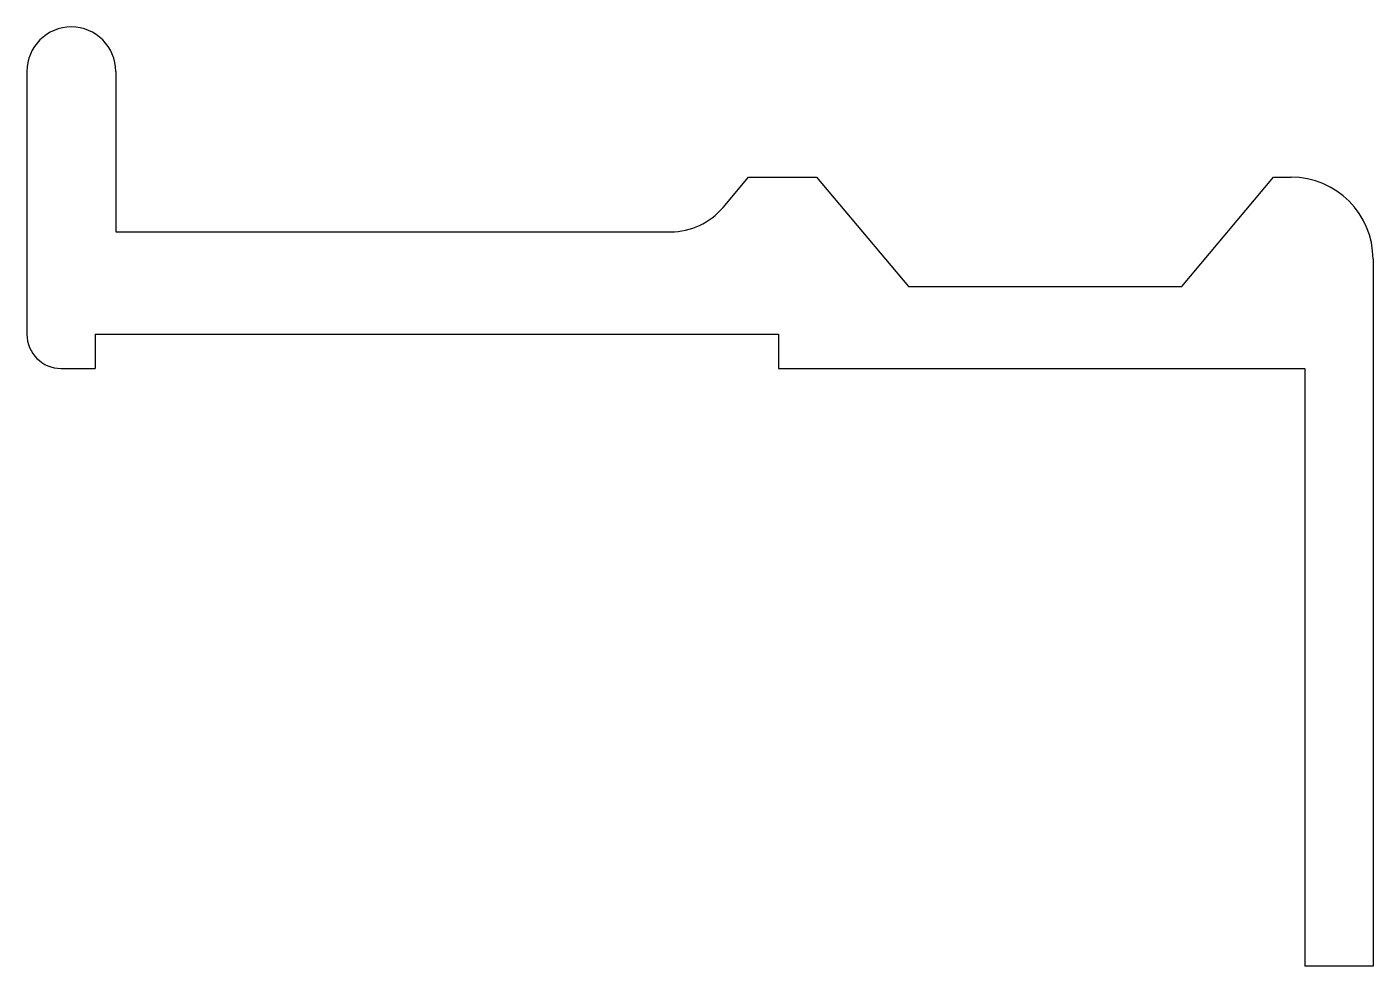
# Model space of a CAD drawing. Extents: x 433.2 to 452.9, y 657.7 to 671.4.
import ezdxf

# ---------------------------------------------------------------- set-up
doc = ezdxf.new("R2010")
doc.units = 0
doc.layers.get('0').update_dxf_attribs({"linetype": 'CONTINUOUS'})

msp = doc.modelspace()

# ---------------------------------------------------------------- linework, layer by layer
for p, q in [((433.244, 670.796), (433.244, 666.946)), ((434.544, 670.796), (434.544, 668.446)), ((443.433, 668.804), (443.804, 669.246)), ((443.804, 669.246), (444.801, 669.246)), ((444.801, 669.246), (446.144, 667.646)), ((450.144, 667.646), (451.487, 669.246)), ((451.487, 669.246), (451.744, 669.246)), ((434.544, 668.446), (442.666, 668.446)), ((452.944, 668.046), (452.944, 657.696)), ((446.144, 667.646), (450.144, 667.646)), ((434.244, 666.946), (434.244, 666.446)), ((434.244, 666.946), (444.244, 666.946)), ((444.244, 666.946), (444.244, 666.446)), ((433.744, 666.446), (434.244, 666.446)), ((444.244, 666.446), (451.944, 666.446)), ((451.944, 666.446), (451.944, 657.696)), ((452.944, 657.696), (451.944, 657.696))]:
    msp.add_line(p, q)
for centre, radius, start, end in [((433.894, 670.796), 0.65, 360, 180), ((451.744, 668.046), 1.2, 360, 90), ((442.666, 669.446), 1, 270, 320), ((433.744, 666.946), 0.5, 180, 270)]:
    msp.add_arc(centre, radius, start, end)

doc.saveas('drawing.dxf')
